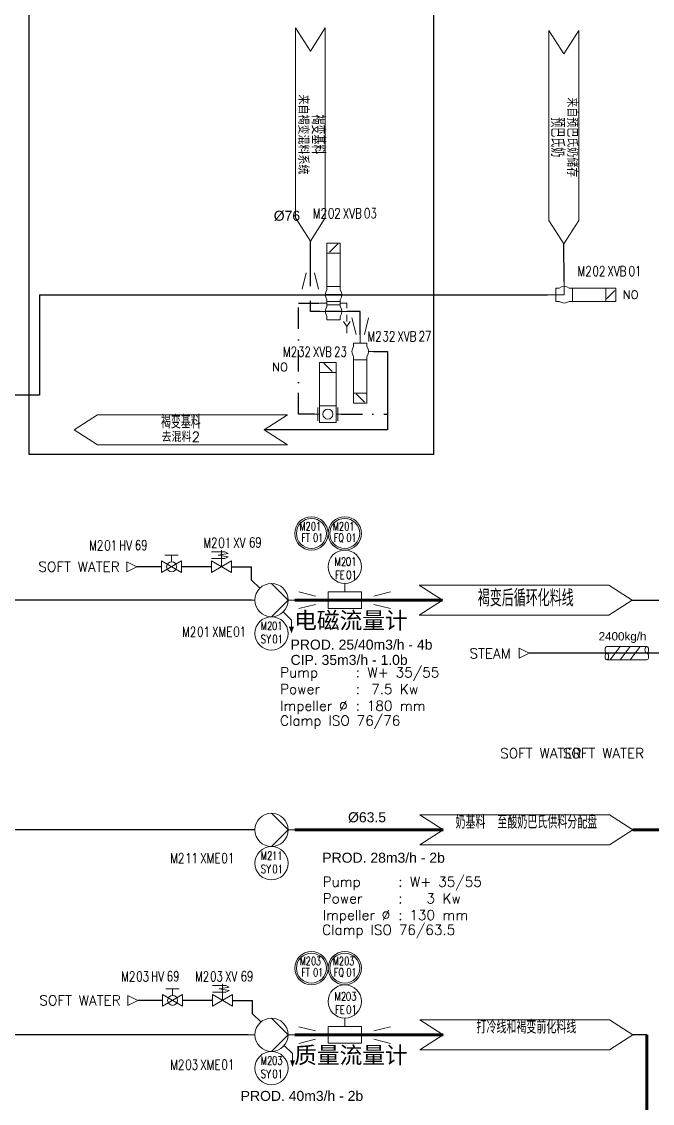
# Model space of a CAD drawing. Header units: inches. Extents: x 10149 to 11899, y 21917 to 23140.
# Drawn here: x 10855.6 to 11045, y 22297 to 22621.7 of the extents above; entities that cross this region are included whole.
import ezdxf
from ezdxf.enums import TextEntityAlignment as Align

# ---------------------------------------------------------------- set-up
doc = ezdxf.new("R2010")
doc.units = ezdxf.units.IN
doc.header["$MEASUREMENT"] = 0
doc.linetypes.add('ACAD_ISO02W100', pattern=[15, 12, -3])
doc.linetypes.add('DASHDOT2', pattern=[12.7, 6.35, -3.175, 0, -3.175])
for name, color, linetype, lineweight in [('19 Pipe Process', 30, 'Continuous', 30), ('31 Equipment', 7, 'Continuous', 9), ('33 Instruments Labels', 7, 'Continuous', 9), ('40 TXT Data', 7, 'Continuous', 9), ('43 TXT Chinese', 7, 'Continuous', 9), ('43 TXT English', 7, 'Continuous', 9), ('Pipe-process', 30, 'Continuous', 70)]:
    doc.layers.add(name, color=color, linetype=linetype, lineweight=lineweight)
for name, color, linetype in [('20 Pipe Steam Industrial', 231, 'Continuous'), ('60 TXT International', 7, 'Continuous'), ('DIAMETRE', 7, 'Continuous'), ('MATERIEL-DIVERS', 7, 'Continuous'), ('PHASE I', 8, 'Continuous'), ('POMPES', 7, 'Continuous'), ('REPERES', 7, 'Continuous'), ('techn-data', 7, 'Continuous'), ('TEXTE', 7, 'Continuous'), ('TEXTES', 7, 'Continuous'), ('TUYAUTERIE-EAU', 5, 'Continuous'), ('TUYAUTERIE-NEP', 4, 'DASHDOT2'), ('TUYAUTERIE-PROCESS', 30, 'Continuous'), ('TXT_FR', 7, 'Continuous'), ('VANNES', 7, 'Continuous')]:
    doc.layers.add(name, color=color, linetype=linetype)
doc.layers.get('REPERES').off()
doc.styles.add('ROMANS', font='ROMANS.SHX')
doc.styles.get("Standard").update_dxf_attribs({"font": 'arial.ttf'})
doc.styles.add('USER1', font='TXT.SHX', dxfattribs={"bigfont": 'gbcbig.shx'})

# ---------------------------------------------------------------- blocks, each defined once
blk = doc.blocks.new('TEXT-PUMP_caract_ANGLAIS')
at = {"layer": 'techn-data', "style": 'ROMANS'}
for s, p in [('Pump', (-22, 9)), ('Power', (-22, 4)), ('Kw', (14, 4)), ('Impeller %%C', (-22, -1)), ('mm', (14, -1))]:
    blk.add_text(s, height=3, dxfattribs=at).set_placement(p)
for p in [(2, 9), (2, 4), (2, -1)]:
    blk.add_text(':', height=3, dxfattribs=at).set_placement(p, align=Align.RIGHT)
blk.add_attdef('Type', (4.23, 9), '', height=3, dxfattribs=at)
for tag, p in [('Pui', (11.76, 4)), ('Dia', (11.76, -1))]:
    blk.add_attdef(tag, text='', height=3, dxfattribs=at).set_placement(p, align=Align.RIGHT)
blk = doc.blocks.new('APV-PMP-GEN-CENTR-1')
at = {"layer": '31 Equipment', "ltscale": 38}
for p, q in [((5, 0), (0, 5)), ((-5, 0), (-7, 0)), ((5, 0), (0, -5)), ((5, 0), (7, 0))]:
    blk.add_line(p, q, dxfattribs=at)
blk.add_circle((0, 0), 5, dxfattribs=at)
blk = doc.blocks.new('APV-INS-M-L-SY')
at = {"layer": '31 Equipment', "color": 7}
blk.add_circle((0, 0), 5, dxfattribs=at)
blk = doc.blocks.new('APV-INS-M-L-FE')
at = {"layer": '31 Equipment', "color": 7}
for p, q in [((0, -5), (0, -7.5)), ((-5, -7.5), (-5, -7.5)), ((-5, -7.5), (-5, -12.5)), ((5, -7.5), (-5, -7.5)), ((5, -12.5), (5, -7.5)), ((-5, -10), (5, -10)), ((-5, -12.5), (5, -12.5))]:
    blk.add_line(p, q, dxfattribs=at)
blk.add_circle((0, 0), 5, dxfattribs=at)
at = {"layer": '33 Instruments Labels', "style": 'ROMANS', "width": 0.8, "flags": 8}
blk.add_attdef('FE', text='', height=3, dxfattribs=at).set_placement((0, 0), align=Align.MIDDLE)
blk = doc.blocks.new('APV-INS-F-L-FT')
at = {"layer": '31 Equipment'}
for radius in [5, 4.5]:
    blk.add_circle((0, 0), radius, dxfattribs=at)
blk = doc.blocks.new('APV-INS-F-L-FQ')
at = {"layer": '31 Equipment'}
for radius in [5, 4.5]:
    blk.add_circle((0, 0), radius, dxfattribs=at)
blk = doc.blocks.new('NBF_ARROW-4TEXTS')
at = {"layer": '40 TXT Data', "color": 5, "style": 'ROMANS'}
blk.add_attdef('CAPACITY', text='', height=2.5, dxfattribs=at).set_placement((-5, 4), align=Align.BOTTOM_RIGHT)
blk.add_attdef('PID-NO/TAG', text='', height=2.5, dxfattribs=at).set_placement((-5, -7), align=Align.TOP_RIGHT)
at = {"layer": '43 TXT English', "style": 'ROMANS'}
blk.add_attdef('TEXT-ENG', text='', height=3, dxfattribs=at).set_placement((-5, -1), align=Align.BOTTOM_RIGHT)
at = {"layer": '60 TXT International', "style": 'ROMANS'}
blk.add_attdef('TEXT-RUS', text='', height=3, dxfattribs=at).set_placement((-5, -2), align=Align.TOP_RIGHT)
blk = doc.blocks.new('APV-SIGN-ARW-FLOW-1')
at = {"layer": '31 Equipment'}
for p, q in [((-1.5, -1.5), (-1.5, 1.5)), ((-1.5, 1.5), (1.5, 0)), ((1.5, 0), (-1.5, -1.5))]:
    blk.add_line(p, q, dxfattribs=at)
blk = doc.blocks.new('APV-PMP-GEN-FLUSH-1')
at = {"layer": '31 Equipment', "color": 7}
for p, q in [((-3.54, 3.54), (-6, 6)), ((5.99, -6), (3.53, -3.54))]:
    blk.add_line(p, q, dxfattribs=at)
at = {"layer": '31 Equipment', "linetype": 'ACAD_ISO02W100', "ltscale": 38}
blk.add_line((6, -6), (6, -8), dxfattribs=at)
at = {"layer": '31 Equipment'}
blk.add_lwpolyline([(6, -10, 0, 1.5, 0), (6, -8, 1.5, 1.5, 0)], format="xyseb", dxfattribs=at)
blk = doc.blocks.new('APV-VLVM-BALL-KHV+MF-1')
at = {"layer": '31 Equipment'}
for p, q in [((-2, 3.5), (2, 3.5)), ((0, 1.5), (0, 3.5)), ((-3, 1.734), (-3, -1.734)), ((-3, -1.734), (3, 1.734)), ((3, -1.734), (-3, 1.734)), ((3, 1.734), (3, -1.734))]:
    blk.add_line(p, q, dxfattribs=at)
at = {"layer": '31 Equipment', "ltscale": 38}
for p, q in [((-3, 0), (-4, 0)), ((3, 0), (4, 0))]:
    blk.add_line(p, q, dxfattribs=at)
at = {"layer": '31 Equipment'}
blk.add_circle((0, 0), 1.5, dxfattribs=at)
blk = doc.blocks.new('APV-VLV-SOLV-22-1')
at = {"layer": '31 Equipment', "linetype": 'ACAD_ISO02W100', "ltscale": 38}
for p, q in [((-1, 4.5), (-2, 4)), ((-2, 4), (1, 3.5)), ((-2, 3), (1, 3.5)), ((3, 4.5), (-1, 4.5)), ((0, 0), (0, 5)), ((-1, 2.5), (-2, 3)), ((3, 2.5), (-1, 2.5))]:
    blk.add_line(p, q, dxfattribs=at)
at = {"layer": '31 Equipment', "ltscale": 38}
for p, q in [((-3, 0), (-4, 0)), ((3, 0), (4, 0))]:
    blk.add_line(p, q, dxfattribs=at)
at = {"layer": '31 Equipment'}
for p, q in [((-3, 1.734), (-3, -1.734)), ((-3, -1.734), (3, 1.734)), ((3, -1.734), (-3, 1.734)), ((3, 1.734), (3, -1.734))]:
    blk.add_line(p, q, dxfattribs=at)
blk = doc.blocks.new('APV-FCE-GEN-REDCON-1')
at = {"layer": '31 Equipment', "color": 7}
for p, q in [((-2.5, 2.5), (2.5, 1.25)), ((2.5, 1.25), (2.5, 1.25)), ((2.5, -1.25), (-2.5, -2.5))]:
    blk.add_line(p, q, dxfattribs=at)
blk = doc.blocks.new('APV-SIGN-ARW-DWG-1')
at = {"layer": '31 Equipment'}
for p, q in [((-32, 4.49), (25, 4.49)), ((-32, 4.49), (-25, 0)), ((25, 4.49), (32, 0)), ((-25, 0), (-32, -4.49)), ((32, 0), (25, -4.49)), ((-32, -4.49), (25, -4.49))]:
    blk.add_line(p, q, dxfattribs=at)
at = {"layer": '31 Equipment', "style": 'ROMANS', "width": 0.8}
for tag, p in [('TEXT1', (0, 0.37)), ('TEXT2', (0, -3.63))]:
    blk.add_attdef(tag, text='', height=3, dxfattribs=at).set_placement(p, align=Align.CENTER)
blk = doc.blocks.new('REPINS')
at = {"layer": 'TEXTES', "style": 'ROMANS', "width": 0.75}
for tag, p in [('ZONE', (-3.3, 1)), ('SOUSZONE', (0.1, 1)), ('NUM', (0.2, -3))]:
    blk.add_attdef(tag, p, '', height=2.5, dxfattribs=at)
blk.add_attdef('ELEMENT', text='', height=2.5, dxfattribs=at).set_placement((-0.2, -3), align=Align.RIGHT)
blk = doc.blocks.new('REPINS2')
at = {"layer": 'TEXTES', "style": 'ROMANS', "width": 0.7}
for tag, p in [('ZONE', (-3.35, 0.8)), ('SOUSZONE', (0.05, 0.8)), ('NUM', (0.7, -2.6))]:
    blk.add_attdef(tag, p, '', height=2.5, dxfattribs=at)
blk.add_attdef('ELEMENT', text='', height=2.5, dxfattribs=at).set_placement((-1.56, -2.59), align=Align.CENTER)
blk = doc.blocks.new('REPNORM1')
at = {"layer": 'TEXTES', "style": 'ROMANS', "width": 0.75}
for tag, p in [('ZONE', (-9.75, -1.25)), ('SOUSZONE', (-5.25, -1.25)), ('ELEMENT', (-0.75, -1.25)), ('NUM', (5.59, -1.22))]:
    blk.add_attdef(tag, p, '', height=3, dxfattribs=at)
blk = doc.blocks.new('A$C155F2889')
at = {"layer": '31 Equipment', "ltscale": 38}
for p, q in [((5, 2.5), (5, 6.5)), ((2.5, 4.5), (2.5, 0.5)), ((2.5, 0.5), (2.5, 4.5)), ((2.5, 4.5), (3.5, 4.5)), ((7.5, 4.5), (6.5, 4.5)), ((20.25, 3.75), (17.75, 1.25)), ((5, 2.5), (0, 2.5)), ((2.5, 0.5), (3.5, 0.5)), ((7.5, 0.5), (6.5, 0.5))]:
    blk.add_line(p, q, dxfattribs=at)
for points in [[(7.5, 0.5), (7.5, 4.5), (17.5, 4.5), (17.5, 0.5)], [(17.5, 0.5), (17.5, 4.5), (20.5, 4.5), (20.5, 0.5)]]:
    blk.add_lwpolyline(points, close=True, dxfattribs=at)
for start, end in [(53.1301, 126.8699), (233.1301, 306.8699)]:
    blk.add_arc((5, 2.5), 2.5, start, end, dxfattribs=at)
blk = doc.blocks.new('APV-OTH-GEN-INSULATE-1')
at = {"layer": '31 Equipment'}
for p, q in [((6, 2), (-6, 2)), ((-5, -2), (-2, 2)), ((-2, -2), (1, 2)), ((1, -2), (4, 2)), ((-6, -2), (6, -2))]:
    blk.add_line(p, q, dxfattribs=at)
for centre, major_axis in [((-6, 1), (0, 1)), ((6, -1), (0, -1))]:
    blk.add_ellipse(centre, major_axis=major_axis, ratio=0.547943, start_param=0, end_param=3.141593, dxfattribs=at)
at = {"layer": '31 Equipment', "extrusion": (0, 0, -1)}
for centre, major_axis in [((-6, -1), (0, -1)), ((6, 1), (0, 1))]:
    blk.add_ellipse(centre, major_axis=major_axis, ratio=0.547943, dxfattribs=at)
blk = doc.blocks.new('APV-VLV-DSEAT-SDE44-3')
at = {"layer": '31 Equipment', "ltscale": 38}
for p, q in [((1.25, 20.25), (-1.25, 17.75)), ((-2, 7.5), (-2, 6.5)), ((2, 7.5), (2, 6.5)), ((-2.5, 5), (-4, 5)), ((2.5, 5), (4, 5)), ((-2, 2.5), (-4, 2.5)), ((-2.5, 0), (-4, 0)), ((2, 2.5), (4, 2.5)), ((2.5, 0), (4, 0)), ((4, 2.5), (4, 1)), ((-2, -2.5), (-2, -1.5)), ((2, -2.5), (2, -1.5)), ((4, -4.5), (3, -3)), ((4, -1), (4, -3)), ((5, -3), (4, -4.5)), ((4, -4.5), (4, -6.5))]:
    blk.add_line(p, q, dxfattribs=at)
at = {"layer": '31 Equipment', "lineweight": 30}
for p, q in [((2.5, 5), (-2.5, 5)), ((2.5, 0), (-2.5, 0))]:
    blk.add_line(p, q, dxfattribs=at)
at = {"layer": '31 Equipment'}
for p, q in [((-2, 3), (-2, 3.5)), ((2, 3), (2, 3.5)), ((-2, 1.5), (-2, 2.5)), ((2, 1.5), (2, 2.5)), ((-2, -2.5), (2, -2.5))]:
    blk.add_line(p, q, dxfattribs=at)
at = {"layer": '31 Equipment', "ltscale": 38}
for points in [[(-2, 17.5), (2, 17.5), (2, 20.5), (-2, 20.5)], [(-2, 7.5), (2, 7.5), (2, 17.5), (-2, 17.5)], [(-2, 3), (2, 3), (2, 2), (-2, 2)]]:
    blk.add_lwpolyline(points, close=True, dxfattribs=at)
for centre, start, end in [((0, 5), 143.1301, 216.8699), ((0, 5), 323.1301, 36.8699), ((0, 0), 143.1301, 216.8699), ((0, 0), 323.1301, 36.8699)]:
    blk.add_arc(centre, 2.5, start, end, dxfattribs=at)
blk = doc.blocks.new('APV-VLV-SSEAT-SW41-3')
at = {"layer": '31 Equipment', "ltscale": 38}
for p, q in [((1.25, 15.25), (-1.25, 12.75)), ((-2, 2.5), (-2, 1.5)), ((2, 2.5), (2, 1.5)), ((2.5, 0), (4, 0)), ((-2, -2.5), (-2, -1.5)), ((2, -2.5), (-2, -2.5)), ((-2, -2.5), (2, -2.5)), ((0, -2.5), (0, -5)), ((2, -2.5), (2, -1.5))]:
    blk.add_line(p, q, dxfattribs=at)
for points in [[(-2, 12.5), (2, 12.5), (2, 15.5), (-2, 15.5)], [(-2, 2.5), (2, 2.5), (2, 12.5), (-2, 12.5)]]:
    blk.add_lwpolyline(points, close=True, dxfattribs=at)
for start, end in [(143.1301, 216.8699), (323.1301, 36.8699)]:
    blk.add_arc((0, 0), 2.5, start, end, dxfattribs=at)
blk = doc.blocks.new('APV-VLV-BFLY-SVS-3')
at = {"layer": '31 Equipment', "ltscale": 38}
for p, q in [((1.25, 15.25), (-1.25, 12.75)), ((-2.5, 0), (-4, 0)), ((2.5, 2.5), (-2.5, 2.5)), ((-2.5, 2.5), (-2.5, -2.5)), ((2.5, -2.5), (2.5, 2.5)), ((2.5, 0), (4, 0)), ((-2.5, -2.5), (2.5, -2.5))]:
    blk.add_line(p, q, dxfattribs=at)
at = {"layer": '31 Equipment'}
for p, q in [((-3, 2), (-3, -2)), ((3, -2), (3, 2))]:
    blk.add_line(p, q, dxfattribs=at)
at = {"layer": '31 Equipment', "ltscale": 38}
for points in [[(-2.5, 12.5), (2.5, 12.5), (2.5, 15.5), (-2.5, 15.5)], [(-2.5, 2.5), (2.5, 2.5), (2.5, 12.5), (-2.5, 12.5)]]:
    blk.add_lwpolyline(points, close=True, dxfattribs=at)
blk.add_circle((0, 0), 1.5, dxfattribs=at)

msp = doc.modelspace()

# ---------------------------------------------------------------- linework, layer by layer
at = {"layer": '19 Pipe Process'}
for p, q in [((10942.27, 22542.35), (10942.27, 22555.82)), ((11018.5, 22543.74), (11018.42, 22555.06)), ((10860.96, 22539.74), (11013.5, 22539.74)), ((10860.96, 22539.74), (10860.96, 22509.57)), ((10942.27, 22536.66), (10942.27, 22537.91)), ((10942.27, 22534.74), (10942.27, 22536.66)), ((10945.27, 22534.74), (10942.27, 22534.74)), ((10957.27, 22534.74), (10953.27, 22534.74)), ((10957.27, 22527.7), (10957.27, 22534.74)), ((10961.27, 22522.7), (10965.43, 22522.7)), ((10860.96, 22509.57), (10823.38, 22509.57)), ((10924.61, 22448.08), (10823.38, 22448.08)), ((11038.96, 22448.08), (11049.01, 22448.08)), ((10925.61, 22379.09), (10823.38, 22379.09)), ((10923.61, 22317.6), (10753.38, 22317.6)), ((11043.37, 22317.6), (11039.16, 22317.6))]:
    msp.add_line(p, q, dxfattribs=at)
msp.add_lwpolyline([(10965.43, 22522.7), (10965.43, 22499.19), (10928.38, 22499.19)], dxfattribs=at)
at = {"layer": '20 Pipe Steam Industrial'}
for p, q in [((11038.88, 22432.12), (11008.01, 22432.12)), ((11057.69, 22432.12), (11026.81, 22432.12))]:
    msp.add_line(p, q, dxfattribs=at)
at = {"layer": 'PHASE I'}
msp.add_lwpolyline([(10857.8, 22644.09), (10979.22, 22644.09), (10979.22, 22491.75), (10857.8, 22491.75), (10857.8, 22644.09)], dxfattribs=at)
at = {"layer": 'Pipe-process'}
for p, q in [((10981.96, 22448.08), (10937.61, 22448.08)), ((10982.15, 22317.6), (10937.61, 22317.6)), ((11043.37, 22158.39), (11043.37, 22317.6))]:
    msp.add_line(p, q, dxfattribs=at)
for points in [[(10937.61, 22379.09), (10982.15, 22379.09)], [(11039.16, 22379.09), (11049.01, 22379.09), (11049.01, 22315.65), (11104.71, 22315.65)]]:
    msp.add_lwpolyline(points, dxfattribs=at)
at = {"layer": 'TUYAUTERIE-EAU'}
for p, q in [((10897.61, 22458.08), (10890.12, 22458.08)), ((10912.61, 22458.08), (10903.61, 22458.08)), ((10918.61, 22458.08), (10924.61, 22458.08)), ((10924.61, 22454.08), (10924.61, 22458.08)), ((10897.92, 22327.94), (10890.43, 22327.94)), ((10912.92, 22327.94), (10903.92, 22327.94)), ((10918.92, 22327.94), (10924.92, 22327.94)), ((10924.92, 22323.94), (10924.92, 22327.94))]:
    msp.add_line(p, q, dxfattribs=at)
at = {"layer": 'TUYAUTERIE-NEP'}
for p, q in [((10938.71, 22503.9), (10938.71, 22537.24)), ((10938.71, 22537.24), (10945.27, 22537.24)), ((10943.55, 22503.9), (10938.71, 22503.9)), ((10951.55, 22503.9), (10965.43, 22503.9))]:
    msp.add_line(p, q, dxfattribs=at)

# ---------------------------------------------------------------- block references
at = {"layer": '31 Equipment', "xscale": -1}
for name, p in [('APV-VLVM-BALL-KHV+MF-1', (10900.61, 22458.08)), ('APV-VLV-SOLV-22-1', (10915.61, 22458.08)), ('APV-VLVM-BALL-KHV+MF-1', (10900.92, 22327.94)), ('APV-VLV-SOLV-22-1', (10915.92, 22327.94))]:
    msp.add_blockref(name, p, dxfattribs=at)
at = {"layer": '31 Equipment', "xscale": -1, "rotation": 180}
for p in [(10888.62, 22458.08), (10888.93, 22327.94)]:
    msp.add_blockref('APV-SIGN-ARW-FLOW-1', p, dxfattribs=at)
at = {"layer": '31 Equipment'}
for name, p in [('APV-PMP-GEN-FLUSH-1', (10930.61, 22448.08)), ('APV-SIGN-ARW-FLOW-1', (11006.51, 22432.12)), ('APV-OTH-GEN-INSULATE-1', (11037.31, 22432.12)), ('APV-PMP-GEN-FLUSH-1', (10930.92, 22317.94))]:
    msp.add_blockref(name, p, dxfattribs=at)
ref = msp.add_blockref('NBF_ARROW-4TEXTS', (11007.53, 22432.68), dxfattribs=at)
ref.add_attrib('TEXT-ENG', 'STEAM', dxfattribs={"layer": '43 TXT English', "height": 3, "style": 'ROMANS'}).set_placement((11002.53, 22429.68), align=Align.BOTTOM_RIGHT)
at = {"layer": '33 Instruments Labels', "xscale": -1, "rotation": 180}
msp.add_blockref('APV-VLV-SSEAT-SW41-3', (10957.27, 22522.7), dxfattribs=at)
at = {"layer": '33 Instruments Labels', "xscale": -1}
msp.add_blockref('APV-VLV-BFLY-SVS-3', (10947.55, 22503.9), dxfattribs=at)
at = {"layer": 'MATERIEL-DIVERS'}
ref = msp.add_blockref('APV-SIGN-ARW-DWG-1', (10942.27, 22587.82), dxfattribs=dict(at, rotation=270))
ref.add_attrib('TEXT1', '褐变基料', dxfattribs={"layer": '31 Equipment', "height": 4, "rotation": 270, "style": 'USER1'}).set_placement((10942.64, 22587.82), align=Align.CENTER)
ref.add_attrib('TEXT2', '来自褐变混料系统', dxfattribs={"layer": '31 Equipment', "height": 3, "rotation": 270, "style": 'USER1'}).set_placement((10938.64, 22587.82), align=Align.CENTER)
ref = msp.add_blockref('APV-SIGN-ARW-DWG-1', (11018.42, 22586.99), dxfattribs=dict(at, xscale=-1, rotation=90))
ref.add_attrib('TEXT1', '预巴氏奶', dxfattribs={"layer": '31 Equipment', "height": 4, "rotation": 270, "style": 'USER1'}).set_placement((11014.52, 22586.99), align=Align.CENTER)
ref.add_attrib('TEXT2', '来自预巴氏奶储存', dxfattribs={"layer": '31 Equipment', "height": 3, "rotation": 270, "style": 'USER1'}).set_placement((11019.4, 22586.99), align=Align.CENTER)
at = {"layer": 'MATERIEL-DIVERS', "xscale": -1}
for p, rotation in [((10942.27, 22543.85), 270), ((10957.27, 22530.28), 90)]:
    msp.add_blockref('APV-FCE-GEN-REDCON-1', p, dxfattribs=dict(at, rotation=rotation))
at = {"layer": 'MATERIEL-DIVERS'}
ref = msp.add_blockref('APV-SIGN-ARW-DWG-1', (10903.38, 22499.19), dxfattribs=dict(at, xscale=-1))
ref.add_attrib('TEXT1', '褐变基料', dxfattribs={"layer": '31 Equipment', "height": 4, "style": 'USER1'}).set_placement((10903.38, 22499.57), align=Align.CENTER)
ref.add_attrib('TEXT2', '去混料2', dxfattribs={"layer": '31 Equipment', "height": 3, "style": 'USER1'}).set_placement((10903.38, 22495.57), align=Align.CENTER)
for name, p in [('APV-INS-F-L-FQ', (10942.59, 22468.08)), ('APV-INS-F-L-FT', (10952.59, 22468.08)), ('APV-INS-M-L-FE', (10952.59, 22458.08)), ('APV-FCE-GEN-REDCON-1', (10941.3, 22448.01)), ('APV-INS-F-L-FQ', (10942.59, 22337.6)), ('APV-INS-F-L-FT', (10952.59, 22337.6)), ('APV-INS-M-L-FE', (10952.59, 22327.6)), ('APV-FCE-GEN-REDCON-1', (10941.3, 22317.53))]:
    msp.add_blockref(name, p, dxfattribs=at)
ref = msp.add_blockref('APV-SIGN-ARW-DWG-1', (11006.96, 22448.08), dxfattribs=at)
ref.add_attrib('TEXT1', '褐变后循环化料线', dxfattribs={"layer": '31 Equipment', "height": 5, "style": 'USER1'}).set_placement((11006.96, 22446.19), align=Align.CENTER)
at = {"layer": 'MATERIEL-DIVERS', "xscale": -1}
for p in [(10963.87, 22448.01), (10963.87, 22317.53)]:
    msp.add_blockref('APV-FCE-GEN-REDCON-1', p, dxfattribs=at)
at = {"layer": 'MATERIEL-DIVERS'}
ref = msp.add_blockref('APV-SIGN-ARW-DWG-1', (11007.15, 22379.09), dxfattribs=at)
ref.add_attrib('TEXT1', '奶基料 至酸奶巴氏供料分配盘', dxfattribs={"layer": '31 Equipment', "height": 4, "style": 'USER1'}).set_placement((11007.15, 22379.47), align=Align.CENTER)
ref = msp.add_blockref('APV-SIGN-ARW-DWG-1', (11007.15, 22317.6), dxfattribs=at)
ref.add_attrib('TEXT1', '打冷线和褐变前化料线', dxfattribs={"layer": '31 Equipment', "height": 4, "style": 'USER1'}).set_placement((11007.15, 22317.97), align=Align.CENTER)
at = {"layer": 'POMPES', "rotation": 0.0001520394954709}
for p in [(10930.61, 22448.08), (10930.61, 22379.09), (10930.61, 22317.6)]:
    msp.add_blockref('APV-PMP-GEN-CENTR-1', p, dxfattribs=at)
at = {"layer": 'REPERES'}
for name, p, values in [('REPNORM1', (10952.79, 22563.9), {'ZONE': 'M2  ', 'SOUSZONE': '02', 'ELEMENT': 'XVB', 'NUM': '03'}), ('REPNORM1', (11032.25, 22546.56), {'ZONE': 'M2  ', 'SOUSZONE': '02', 'ELEMENT': 'XVB', 'NUM': '01'}), ('REPNORM1', (10969.18, 22526.98), {'ZONE': 'M2  ', 'SOUSZONE': '32', 'ELEMENT': 'XVB', 'NUM': '27'}), ('REPNORM1', (10943.81, 22522.35), {'ZONE': 'M2  ', 'SOUSZONE': '32', 'ELEMENT': 'XVB', 'NUM': '23'}), ('REPINS2', (10942.41, 22468.16), {'ZONE': 'M2  ', 'SOUSZONE': '01', 'NUM': '01', 'ELEMENT': 'FT'}), ('REPINS2', (10952.41, 22468.16), {'ZONE': 'M2  ', 'SOUSZONE': '01', 'NUM': '01', 'ELEMENT': 'FQ'}), ('REPINS', (10952.83, 22457.39), {'ZONE': 'M2  ', 'SOUSZONE': '01', 'ELEMENT': 'FE', 'NUM': '01'}), ('REPNORM1', (10913.52, 22438.32), {'ZONE': 'M2  ', 'SOUSZONE': '01', 'ELEMENT': 'XME', 'NUM': '01'}), ('REPINS', (10930.64, 22438.1), {'ZONE': 'M2  ', 'SOUSZONE': '01', 'ELEMENT': 'SY', 'NUM': '01'}), ('REPNORM1', (10909.97, 22370.37), {'ZONE': 'M2  ', 'SOUSZONE': '11', 'ELEMENT': 'XME', 'NUM': '01'}), ('REPINS', (10930.64, 22369.11), {'ZONE': 'M2  ', 'SOUSZONE': '11', 'ELEMENT': 'SY', 'NUM': '01'}), ('REPINS2', (10942.42, 22337.68), {'ZONE': 'M2  ', 'SOUSZONE': '03', 'NUM': '01', 'ELEMENT': 'FT'}), ('REPINS2', (10952.42, 22337.68), {'ZONE': 'M2  ', 'SOUSZONE': '03', 'NUM': '01', 'ELEMENT': 'FQ'}), ('REPINS', (10952.83, 22326.91), {'ZONE': 'M2  ', 'SOUSZONE': '03', 'ELEMENT': 'FE', 'NUM': '01'}), ('REPNORM1', (10909.97, 22308.36), {'ZONE': 'M2  ', 'SOUSZONE': '03', 'ELEMENT': 'XME', 'NUM': '01'}), ('REPINS', (10930.64, 22307.62), {'ZONE': 'M2', 'SOUSZONE': '03', 'ELEMENT': 'SY', 'NUM': '01'})]:
    msp.add_blockref(name, p, dxfattribs=at).add_auto_attribs(values)
ref = msp.add_blockref('REPNORM1', (10885.62, 22464.24), dxfattribs=at)
ref.add_attrib('ZONE', 'M2  ', (10875.87, 22462.99), dxfattribs={"layer": 'TEXTES', "height": 3, "style": 'ROMANS', "width": 0.75})
ref.add_attrib('SOUSZONE', '01', (10880.37, 22462.99), dxfattribs={"layer": 'TEXTES', "height": 3, "style": 'ROMANS', "width": 0.75})
ref.add_attrib('ELEMENT', 'HV', (10884.87, 22462.99), dxfattribs={"layer": 'TEXTES', "height": 3, "style": 'ROMANS', "width": 0.75})
ref.add_attrib('NUM', '69', (10889.54, 22463.08), dxfattribs={"layer": 'TEXTES', "height": 3, "style": 'ROMANS', "width": 0.75})
ref = msp.add_blockref('REPNORM1', (10919.9, 22465.06), dxfattribs=at)
ref.add_attrib('ZONE', 'M2  ', (10910.15, 22463.81), dxfattribs={"layer": 'TEXTES', "height": 3, "style": 'ROMANS', "width": 0.75})
ref.add_attrib('SOUSZONE', '01', (10914.65, 22463.81), dxfattribs={"layer": 'TEXTES', "height": 3, "style": 'ROMANS', "width": 0.75})
ref.add_attrib('ELEMENT', 'XV', (10919.15, 22463.81), dxfattribs={"layer": 'TEXTES', "height": 3, "style": 'ROMANS', "width": 0.75})
ref.add_attrib('NUM', '69', (10923.82, 22463.9), dxfattribs={"layer": 'TEXTES', "height": 3, "style": 'ROMANS', "width": 0.75})
ref = msp.add_blockref('REPNORM1', (10895.22, 22334.86), dxfattribs=at)
ref.add_attrib('ZONE', 'M2  ', (10885.47, 22333.61), dxfattribs={"layer": 'TEXTES', "height": 3, "style": 'ROMANS', "width": 0.75})
ref.add_attrib('SOUSZONE', '03', (10889.97, 22333.61), dxfattribs={"layer": 'TEXTES', "height": 3, "style": 'ROMANS', "width": 0.75})
ref.add_attrib('ELEMENT', 'HV', (10894.48, 22333.61), dxfattribs={"layer": 'TEXTES', "height": 3, "style": 'ROMANS', "width": 0.75})
ref.add_attrib('NUM', '69', (10899.14, 22333.69), dxfattribs={"layer": 'TEXTES', "height": 3, "style": 'ROMANS', "width": 0.75})
ref = msp.add_blockref('REPNORM1', (10917.41, 22334.86), dxfattribs=at)
ref.add_attrib('ZONE', 'M2  ', (10907.66, 22333.61), dxfattribs={"layer": 'TEXTES', "height": 3, "style": 'ROMANS', "width": 0.75})
ref.add_attrib('SOUSZONE', '03', (10912.16, 22333.61), dxfattribs={"layer": 'TEXTES', "height": 3, "style": 'ROMANS', "width": 0.75})
ref.add_attrib('ELEMENT', 'XV', (10916.66, 22333.61), dxfattribs={"layer": 'TEXTES', "height": 3, "style": 'ROMANS', "width": 0.75})
ref.add_attrib('NUM', '69', (10921.33, 22333.69), dxfattribs={"layer": 'TEXTES', "height": 3, "style": 'ROMANS', "width": 0.75})
at = {"layer": 'TUYAUTERIE-NEP'}
msp.add_blockref('A$C155F2889', (11013.5, 22537.24), dxfattribs=at)
at = {"layer": 'TUYAUTERIE-PROCESS'}
msp.add_blockref('APV-VLV-DSEAT-SDE44-3', (10949.27, 22534.74), dxfattribs=at)
for p, values in [((10955.18, 22415.87), {'Dia': '180', 'Pui': '7.5', 'Type': 'W+ 35/55'}), ((10967.96, 22353.05), {'Dia': '130', 'Pui': '3', 'Type': 'W+ 35/55'})]:
    msp.add_blockref('TEXT-PUMP_caract_ANGLAIS', p, dxfattribs=at).add_auto_attribs(values)
at = {"layer": 'VANNES'}
for p in [(10930.61, 22438.08), (10930.61, 22369.09), (10930.61, 22307.6)]:
    msp.add_blockref('APV-INS-M-L-SY', p, dxfattribs=at)

# ---------------------------------------------------------------- texts
at = {"layer": '40 TXT Data', "insert": (11028.84, 22438.46, 0.01), "char_height": 2.5, "width": 14.0814, "attachment_point": 1}
msp.add_mtext('2400kg/h', dxfattribs=at)
at = {"layer": '43 TXT Chinese', "char_height": 5, "width": 36.4455, "attachment_point": 1}
for s, insert in [('{\\fKaiTi|b0|i0|c134|p49;电磁流量计}', (10937.41, 22444.48)), ('{\\fKaiTi|b0|i0|c134|p49;质量流量计}', (10937.41, 22314.01))]:
    msp.add_mtext(s, dxfattribs=dict(at, insert=insert))
at = {"layer": 'DIAMETRE'}
for s, p in [('%%C76', (10931.28, 22561.93)), ('PROD. 25/40m3/h - 4b', (10936.33, 22433.21)), ('CIP. 35m3/h - 1.0b', (10936.33, 22428.62)), ('%%C63.5', (10953.6, 22381.4)), ('PROD. 28m3/h - 2b', (10945.87, 22369.25)), ('PROD. 40m3/h - 2b', (10921.35, 22297.76))]:
    msp.add_text(s, height=3, dxfattribs=at).set_placement(p)
at = {"layer": 'techn-data', "style": 'ROMANS'}
for p in [(11038.45, 22539.74), (10933.16, 22518.03)]:
    msp.add_text('NO', height=2.5, dxfattribs=at).set_placement(p, align=Align.MIDDLE_CENTER)
at = {"layer": 'TEXTE', "style": 'ROMANS'}
for p in [(11011.49, 22402.09), (11030.3, 22402.09)]:
    msp.add_text('SOFT WATER', height=3, dxfattribs=at).set_placement(p, align=Align.MIDDLE)
at = {"layer": 'TXT_FR', "style": 'ROMANS'}
for s, p in [('Clamp ISO 76/76', (10933.16, 22410.41)), ('Clamp ISO 76/63.5', (10945.8, 22347.61))]:
    msp.add_text(s, height=3, dxfattribs=at).set_placement(p)
at = {"layer": 'TXT_FR', "char_height": 3, "width": 55, "attachment_point": 5, "style": 'ROMANS'}
for insert in [(10872.79, 22458.08), (10873.11, 22327.94)]:
    msp.add_mtext('SOFT WATER', dxfattribs=dict(at, insert=insert))

doc.saveas('drawing.dxf')
